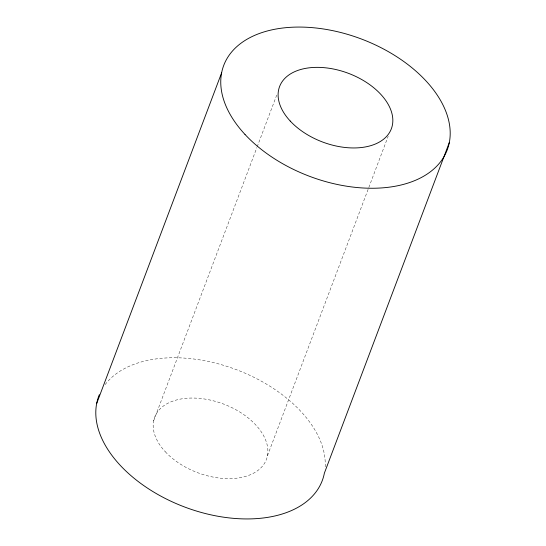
<?xml version="1.0" encoding="UTF-8"?>
<svg xmlns="http://www.w3.org/2000/svg" width="546" height="546" viewBox="0 0 546 546"><rect width="100%" height="100%" fill="white"/><g stroke="black" fill="none" stroke-linecap="round" stroke-linejoin="round"><path stroke-width="0.41" stroke-dasharray="2.73 2.05" d="M153.597 420.932L256.873 147.618M257.173 146.819L277.047 94.233M267.451 455.753L388.186 136.227M105.16 384.582A119.465 73.382 20.7 0 1 236.343 369.649A119.465 73.382 20.7 0 1 325.116 467.533M165.281 451.726A59.732 36.691 20.7 0 0 263.684 464.564A59.732 36.691 20.7 0 0 202.607 398.73A59.732 36.691 20.7 0 0 165.281 451.726"/><path stroke-width="0.82" d="M96.669 403.521L221.628 72.836M449.331 142.479L324.372 473.164A119.465 73.382 20.7 0 1 189.312 508.708A119.465 73.382 20.7 0 1 99.324 394.717M244.99 134.432A119.465 73.382 20.7 0 0 441.796 160.108A119.465 73.382 20.7 0 0 319.649 28.44A119.465 73.382 20.7 0 0 244.99 134.432M290.233 121.048A59.732 36.691 20.7 0 0 388.636 133.879A59.732 36.691 20.7 0 0 327.559 68.045A59.732 36.691 20.7 0 0 290.233 121.048"/></g></svg>
